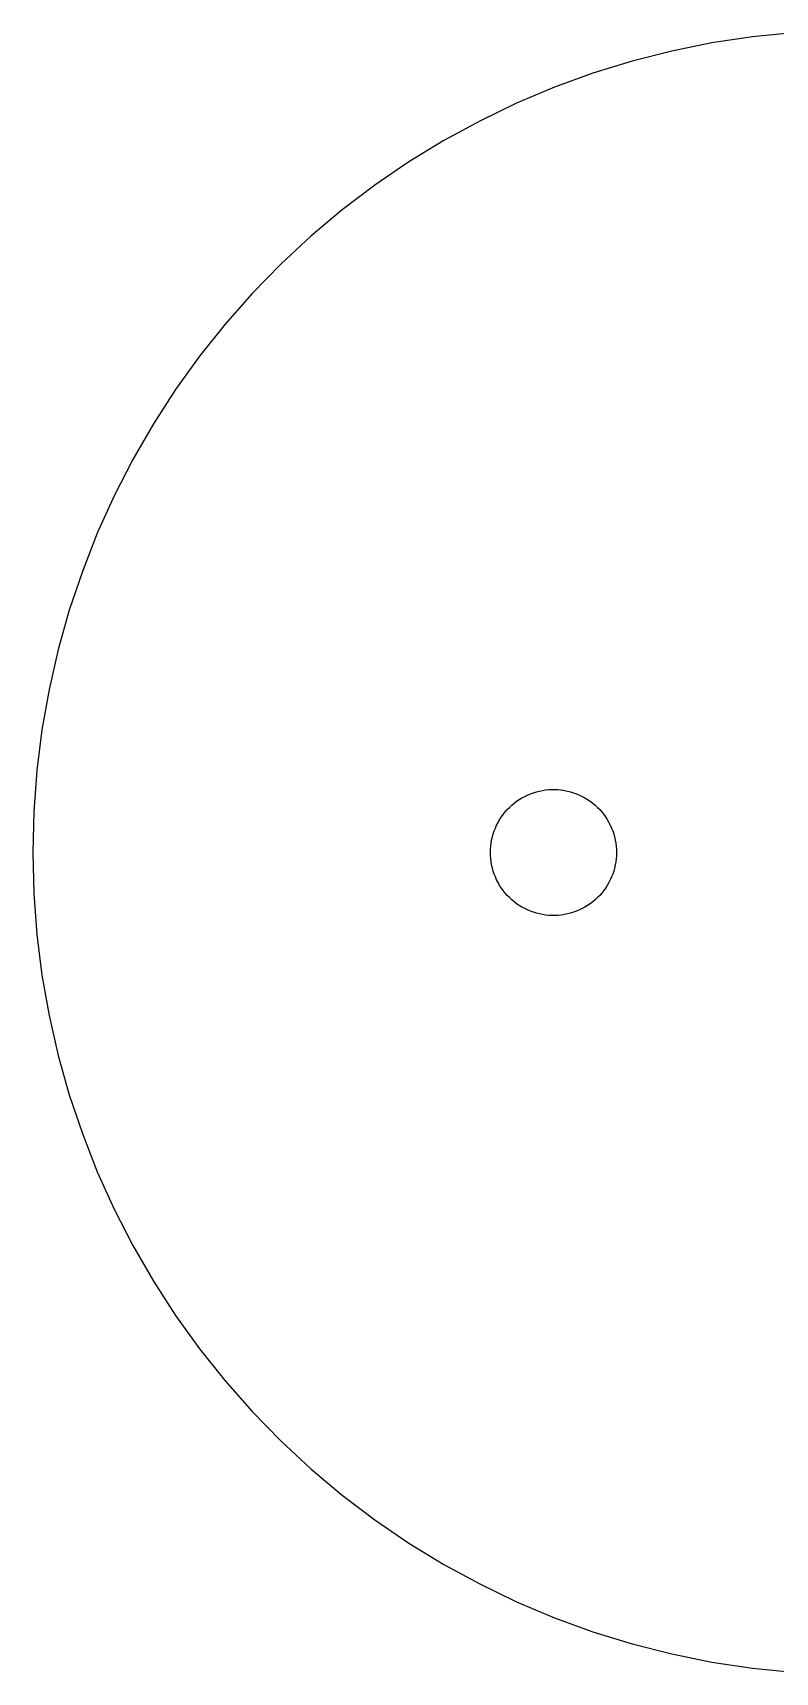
# Model space of a CAD drawing. Header units: metres. Extents: x -47.7 to 47.7, y -47.7 to 47.7.
# Drawn here: x -47.7 to -4.6, y -47.6 to 47.6 of the extents above; entities that cross this region are included whole.
import ezdxf

# ---------------------------------------------------------------- set-up
doc = ezdxf.new("R2010")
doc.units = ezdxf.units.M

msp = doc.modelspace()

# ---------------------------------------------------------------- linework, layer by layer
for p, q in [((-3.56818, 47.614), (-5.93709, 47.377)), ((-8.29126, 47.0221), (-10.6248, 46.5504)), ((-5.93709, 47.377), (-8.29126, 47.0221)), ((-12.932, 45.9629), (-15.2069, 45.2612)), ((-10.6248, 46.5504), (-12.932, 45.9629)), ((-15.2069, 45.2612), (-17.4441, 44.4469)), ((-17.4441, 44.4469), (-19.6379, 43.5222)), ((-19.6379, 43.5222), (-21.7829, 42.4892)), ((-21.7829, 42.4892), (-23.8737, 41.3506)), ((-23.8737, 41.3506), (-25.9052, 40.1092)), ((-25.9052, 40.1092), (-27.8723, 38.768)), ((-27.8723, 38.768), (-29.7701, 37.3305)), ((-29.7701, 37.3305), (-31.5939, 35.8002)), ((-31.5939, 35.8002), (-33.3391, 34.1809)), ((-33.3391, 34.1809), (-35.0014, 32.4766)), ((-35.0014, 32.4766), (-36.5767, 30.6915)), ((-36.5767, 30.6915), (-38.0611, 28.8302)), ((-38.0611, 28.8302), (-39.4509, 26.8971)), ((-39.4509, 26.8971), (-40.7425, 24.8972)), ((-40.7425, 24.8972), (-41.9329, 22.8354)), ((-41.9329, 22.8354), (-43.019, 20.7169)), ((-43.019, 20.7169), (-43.9982, 18.5468)), ((-43.9982, 18.5468), (-44.868, 16.3306)), ((-44.868, 16.3306), (-45.6262, 14.0738)), ((-45.6262, 14.0738), (-46.271, 11.782)), ((-46.271, 11.782), (-46.8008, 9.46098)), ((-46.8008, 9.46098), (-47.2142, 7.11639)), ((-47.2142, 7.11639), (-47.5103, 4.7541)), ((-47.5103, 4.7541), (-47.6882, 2.38)), ((-19.9234, 2.74602), (-19.7834, 2.86351)), ((-19.7834, 2.86351), (-19.638, 2.97366)), ((-19.638, 2.97366), (-19.4871, 3.07657)), ((-19.4871, 3.07657), (-19.3312, 3.17181)), ((-19.3312, 3.17181), (-19.1711, 3.25902)), ((-19.1711, 3.25902), (-19.0062, 3.33839)), ((-19.0062, 3.33839), (-18.8381, 3.40927)), ((-18.8381, 3.40927), (-18.6664, 3.47174)), ((-18.6664, 3.47174), (-18.4918, 3.5256)), ((-18.4918, 3.5256), (-18.3151, 3.57062)), ((-18.3151, 3.57062), (-18.1358, 3.60686)), ((-18.1358, 3.60686), (-17.9555, 3.63402)), ((-17.9555, 3.63402), (-17.7736, 3.65222)), ((-17.7736, 3.65222), (-17.5913, 3.66133)), ((-17.5913, 3.66133), (-17.4087, 3.66133)), ((-17.4087, 3.66133), (-17.2264, 3.65222)), ((-17.2264, 3.65222), (-17.0445, 3.63402)), ((-17.0445, 3.63402), (-16.8642, 3.60686)), ((-16.8642, 3.60686), (-16.6849, 3.57062)), ((-16.6849, 3.57062), (-16.5081, 3.5256)), ((-16.5081, 3.5256), (-16.3336, 3.47174)), ((-16.3336, 3.47174), (-16.1619, 3.40927)), ((-16.1619, 3.40927), (-15.9938, 3.33839)), ((-15.9938, 3.33839), (-15.8289, 3.25902)), ((-15.8289, 3.25902), (-15.6688, 3.17181)), ((-15.6688, 3.17181), (-15.5129, 3.07657)), ((-15.5129, 3.07657), (-15.362, 2.97366)), ((-15.362, 2.97366), (-15.2166, 2.86351)), ((-15.2166, 2.86351), (-15.0766, 2.74602)), ((-47.6882, 2.38), (-47.7475, 0)), ((-20.7164, 1.75165), (-20.6252, 1.90971)), ((-20.6252, 1.90971), (-20.5261, 2.06316)), ((-20.5261, 2.06316), (-20.4194, 2.21147)), ((-20.4194, 2.21147), (-20.3057, 2.35408)), ((-20.3057, 2.35408), (-20.1848, 2.49112)), ((-20.1848, 2.49112), (-20.0573, 2.62183)), ((-20.0573, 2.62183), (-19.9234, 2.74602)), ((-15.0766, 2.74602), (-14.9427, 2.62183)), ((-14.9427, 2.62183), (-14.8152, 2.49112)), ((-14.8152, 2.49112), (-14.6943, 2.35408)), ((-14.6943, 2.35408), (-14.5806, 2.21147)), ((-14.5806, 2.21147), (-14.4739, 2.06316)), ((-14.4739, 2.06316), (-14.3748, 1.90971)), ((-14.3748, 1.90971), (-14.2836, 1.75165)), ((-21.0492, 0.90387), (-20.9998, 1.07938)), ((-20.9998, 1.07938), (-20.9415, 1.25275)), ((-20.9415, 1.25275), (-20.8749, 1.42267)), ((-20.8749, 1.42267), (-20.7998, 1.58902)), ((-20.7998, 1.58902), (-20.7164, 1.75165)), ((-14.2836, 1.75165), (-14.2002, 1.58904)), ((-14.2002, 1.58904), (-14.1251, 1.42267)), ((-14.1251, 1.42267), (-14.0584, 1.25275)), ((-14.0584, 1.25275), (-14.0002, 1.07938)), ((-14.0002, 1.07938), (-13.9508, 0.90387)), ((-47.7475, 0), (-47.6882, -2.38)), ((-21.1625, 0), (-21.1579, 0.18277)), ((-21.1579, -0.18277), (-21.1625, 0)), ((-21.1579, 0.18277), (-21.1443, 0.364517)), ((-21.1443, 0.364517), (-21.1216, 0.545959)), ((-21.1216, 0.545959), (-21.0899, 0.725525)), ((-21.0899, 0.725525), (-21.0492, 0.90387)), ((-13.9508, 0.90387), (-13.9101, 0.725525)), ((-13.9101, 0.725525), (-13.8784, 0.545959)), ((-13.8784, 0.545959), (-13.8557, 0.364517)), ((-13.8557, 0.364517), (-13.8421, 0.18277)), ((-13.8421, 0.18277), (-13.8375, 0)), ((-13.8375, 0), (-13.8421, -0.18277)), ((-21.1443, -0.364517), (-21.1579, -0.18277)), ((-21.1216, -0.545959), (-21.1443, -0.364517)), ((-21.0899, -0.725525), (-21.1216, -0.545959)), ((-21.0492, -0.90387), (-21.0899, -0.725525)), ((-20.9998, -1.07938), (-21.0492, -0.90387)), ((-13.9508, -0.90387), (-14.0002, -1.07938)), ((-13.9101, -0.725525), (-13.9508, -0.90387)), ((-13.8784, -0.545959), (-13.9101, -0.725525)), ((-13.8557, -0.364517), (-13.8784, -0.545959)), ((-13.8421, -0.18277), (-13.8557, -0.364517)), ((-20.9415, -1.25275), (-20.9998, -1.07938)), ((-20.8749, -1.42267), (-20.9415, -1.25275)), ((-20.7998, -1.58902), (-20.8749, -1.42267)), ((-20.7164, -1.75165), (-20.7998, -1.58902)), ((-20.6252, -1.90971), (-20.7164, -1.75165)), ((-14.2836, -1.75165), (-14.3748, -1.90971)), ((-14.2002, -1.58904), (-14.2836, -1.75165)), ((-14.1251, -1.42267), (-14.2002, -1.58904)), ((-14.0584, -1.25275), (-14.1251, -1.42267)), ((-14.0002, -1.07938), (-14.0584, -1.25275)), ((-47.6882, -2.38), (-47.5103, -4.7541)), ((-20.5261, -2.06316), (-20.6252, -1.90971)), ((-20.4194, -2.21147), (-20.5261, -2.06316)), ((-20.3057, -2.35408), (-20.4194, -2.21147)), ((-20.1848, -2.49112), (-20.3057, -2.35408)), ((-20.0573, -2.62183), (-20.1848, -2.49112)), ((-19.9234, -2.74602), (-20.0573, -2.62183)), ((-19.7834, -2.86351), (-19.9234, -2.74602)), ((-15.0766, -2.74602), (-15.2166, -2.86351)), ((-14.9427, -2.62183), (-15.0766, -2.74602)), ((-14.8152, -2.49112), (-14.9427, -2.62183)), ((-14.6943, -2.35408), (-14.8152, -2.49112)), ((-14.5806, -2.21147), (-14.6943, -2.35408)), ((-14.4739, -2.06316), (-14.5806, -2.21147)), ((-14.3748, -1.90971), (-14.4739, -2.06316)), ((-19.638, -2.97366), (-19.7834, -2.86351)), ((-19.4871, -3.07657), (-19.638, -2.97366)), ((-19.3312, -3.17181), (-19.4871, -3.07657)), ((-19.1711, -3.25902), (-19.3312, -3.17181)), ((-19.0062, -3.33839), (-19.1711, -3.25902)), ((-18.8381, -3.40927), (-19.0062, -3.33839)), ((-18.6664, -3.47174), (-18.8381, -3.40927)), ((-18.4918, -3.5256), (-18.6664, -3.47174)), ((-18.3151, -3.57062), (-18.4918, -3.5256)), ((-18.1358, -3.60686), (-18.3151, -3.57062)), ((-17.9555, -3.63402), (-18.1358, -3.60686)), ((-17.7736, -3.65222), (-17.9555, -3.63402)), ((-17.5913, -3.66133), (-17.7736, -3.65222)), ((-17.4087, -3.66133), (-17.5913, -3.66133)), ((-17.2264, -3.65222), (-17.4087, -3.66133)), ((-17.0445, -3.63402), (-17.2264, -3.65222)), ((-16.8642, -3.60686), (-17.0445, -3.63402)), ((-16.6849, -3.57062), (-16.8642, -3.60686)), ((-16.5081, -3.5256), (-16.6849, -3.57062)), ((-16.3336, -3.47174), (-16.5081, -3.5256)), ((-16.1619, -3.40927), (-16.3336, -3.47174)), ((-15.9938, -3.33839), (-16.1619, -3.40927)), ((-15.8289, -3.25902), (-15.9938, -3.33839)), ((-15.6688, -3.17181), (-15.8289, -3.25902)), ((-15.5129, -3.07657), (-15.6688, -3.17181)), ((-15.362, -2.97366), (-15.5129, -3.07657)), ((-15.2166, -2.86351), (-15.362, -2.97366)), ((-47.5103, -4.7541), (-47.2142, -7.11639)), ((-47.2142, -7.11639), (-46.8008, -9.46098)), ((-46.8008, -9.46098), (-46.271, -11.782)), ((-46.271, -11.782), (-45.6262, -14.0738)), ((-45.6262, -14.0738), (-44.868, -16.3306)), ((-44.868, -16.3306), (-43.9982, -18.5468)), ((-43.9982, -18.5468), (-43.019, -20.7169)), ((-43.019, -20.7169), (-41.9329, -22.8354)), ((-41.9329, -22.8354), (-40.7425, -24.8972)), ((-40.7425, -24.8972), (-39.4509, -26.8971)), ((-39.4509, -26.8971), (-38.0611, -28.8302)), ((-38.0611, -28.8302), (-36.5767, -30.6915)), ((-36.5767, -30.6915), (-35.0014, -32.4766)), ((-35.0014, -32.4766), (-33.3391, -34.1809)), ((-33.3391, -34.1809), (-31.5939, -35.8002)), ((-31.5939, -35.8002), (-29.7701, -37.3305)), ((-29.7701, -37.3305), (-27.8723, -38.768)), ((-27.8723, -38.768), (-25.9052, -40.1092)), ((-25.9052, -40.1092), (-23.8737, -41.3506)), ((-23.8737, -41.3506), (-21.7829, -42.4892)), ((-21.7829, -42.4892), (-19.6379, -43.5222)), ((-19.6379, -43.5222), (-17.4441, -44.4469)), ((-17.4441, -44.4469), (-15.2069, -45.2612)), ((-15.2069, -45.2612), (-12.932, -45.9629)), ((-12.932, -45.9629), (-10.6248, -46.5504)), ((-10.6248, -46.5504), (-8.29126, -47.0221)), ((-8.29126, -47.0221), (-5.93709, -47.377)), ((-5.93709, -47.377), (-3.56818, -47.614))]:
    msp.add_line(p, q)

doc.saveas('drawing.dxf')
